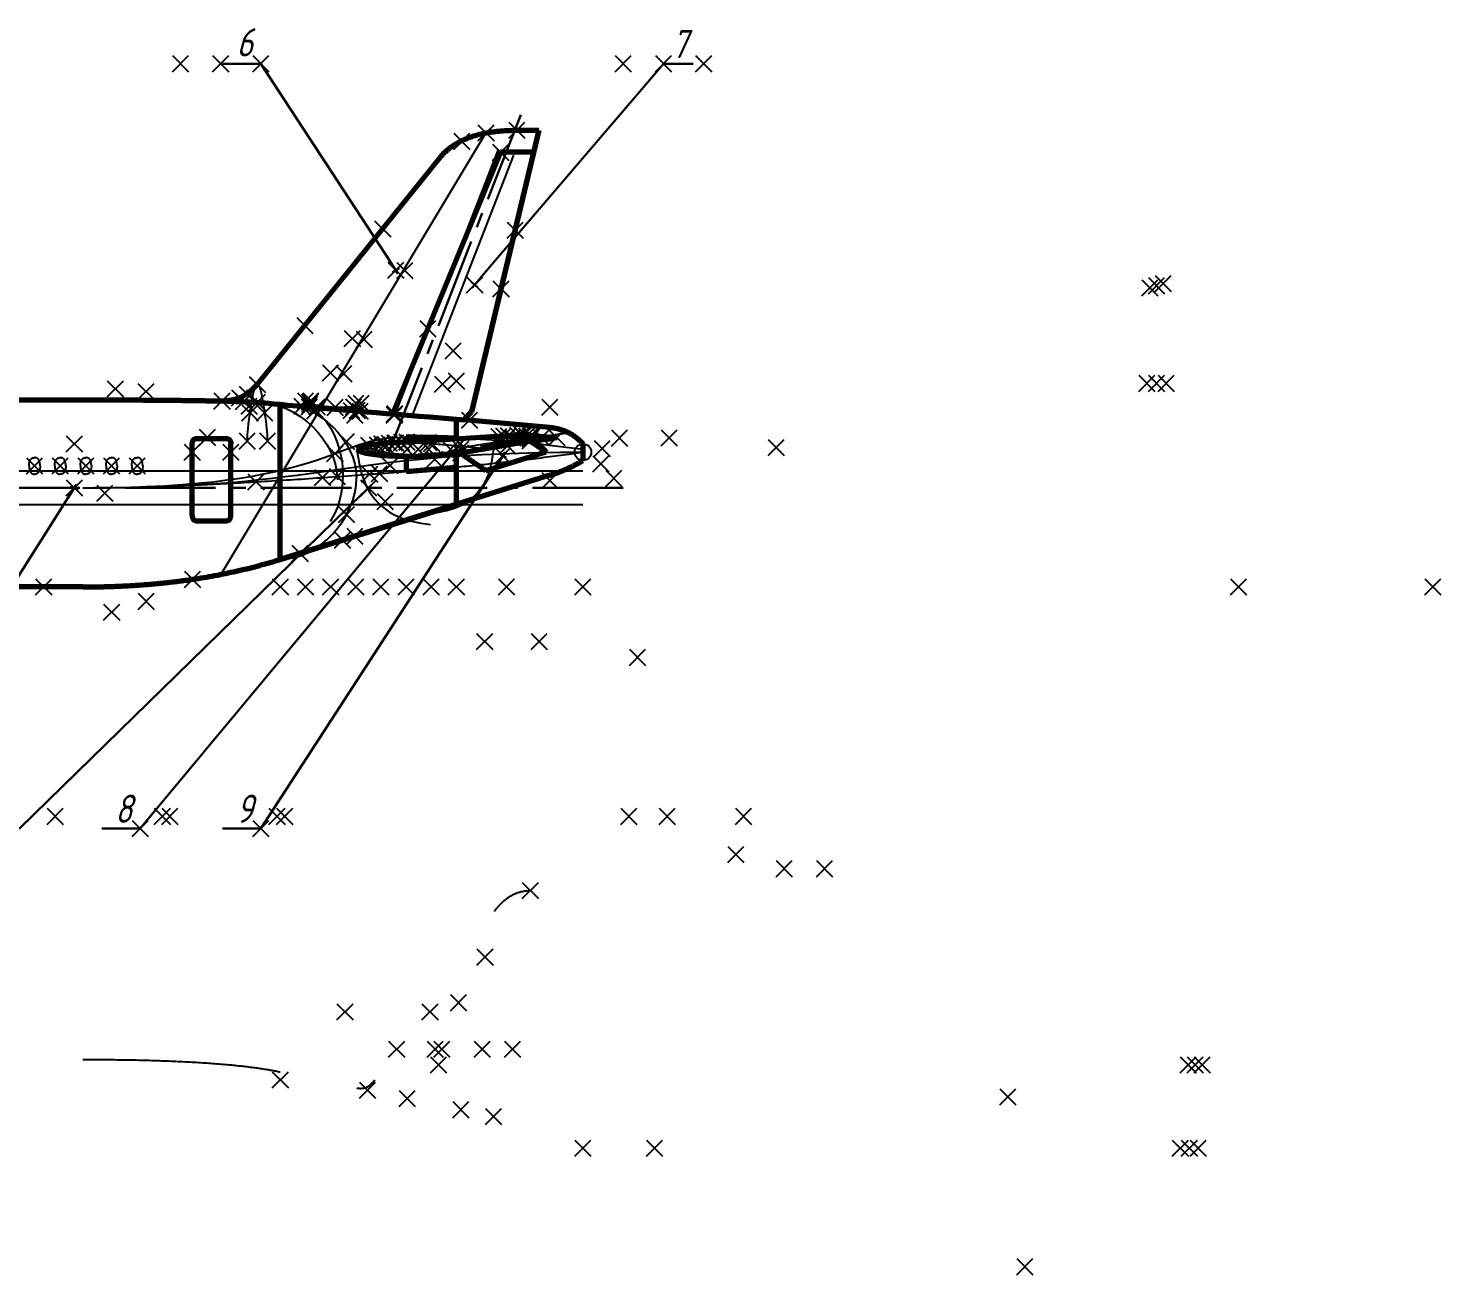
# Model space of a CAD drawing. Header units: inches. Extents: x -54 to 297, y -160 to 107.
# Drawn here: x 121.1 to 296.6, y -85.4 to 69.4 of the extents above; entities that cross this region are included whole.
import ezdxf
from ezdxf import colors
from ezdxf.entities.mleader import LeaderData, LeaderLine
from ezdxf.math import Vec2, Vec3

# ---------------------------------------------------------------- set-up
doc = ezdxf.new("R2010")
doc.units = ezdxf.units.IN
doc.header["$MEASUREMENT"] = 0
doc.header["$PDMODE"] = 3
doc.header["$PDSIZE"] = -1
doc.linetypes.add('CENTER2', pattern=[1.125, 0.75, -0.125, 0.125, -0.125])
for name, color, linetype, plot in [('__Layer1__', 1, 'Continuous', False), ('__Layer2__', 2, 'Continuous', False), ('__Layer3__', 3, 'Continuous', False), ('__Layer4__', 4, 'Continuous', False)]:
    doc.layers.add(name, color=color, linetype=linetype, plot=plot)
doc.layers.add('Layer4', color=4, linetype='Continuous', lineweight=30)
doc.layers.add('Layer5', color=6, linetype='Continuous', lineweight=70)
doc.styles.add('style1', font='gost.shx', dxfattribs={"oblique": 15, "height": 3.5})

# ---------------------------------------------------------------- blocks, each defined once
blk = doc.blocks.new('*U22')
at = {"layer": 'Layer4', "color": 0, "linetype": 'CENTER2', "ltscale": 15, "transparency": 16777216}
blk.add_line((100, 0), (-100, 0), dxfattribs=at)
blk = doc.blocks.new('108_121_120_119_117_116_113_75_45__33__26_1__22__18__Drawing1__201910110942\xa0— копия__201910111819\xa0— копия 11')
at = {"layer": 'Layer4'}
for p, q in [((-1.5, 0), (0.5, 0)), ((0, 0.5), (0, -0.5))]:
    blk.add_line(p, q, dxfattribs=at)
blk = doc.blocks.new('*U28')
at = {"layer": 'Layer4', "color": 0, "linetype": 'CENTER2', "ltscale": 15, "transparency": 16777216}
blk.add_line((-8.19, -20.96), (8.19, 20.96), dxfattribs=at)
blk = doc.blocks.new('*U29')
at = {"layer": 'Layer4', "color": 0, "linetype": 'CENTER2', "ltscale": 15, "transparency": 16777216}
blk.add_line((9.26, 1.44), (-9.26, -1.44), dxfattribs=at)

msp = doc.modelspace()

# ---------------------------------------------------------------- linework, layer by layer
at = {"layer": '__Layer1__'}
msp.add_line((168.18, 17.94), (169.5, 18.03), dxfattribs=at)
for points, degree in [([(161.92, 17.09), (161.92, 17.51), (165.05, 17.94), (168.18, 17.94)], 3), ([(179, 18.43), (179.95, 18.51), (181.24, 18.54)], 2), ([(122.57, 15.04), (122.57, 16.06), (121.88, 16.06)], 2), ([(125.76, 15.04), (125.76, 16.06), (125.07, 16.06)], 2), ([(127.87, 12.3), (158.94, 12.3), (158.94, 16.74), (190, 16.74)], 3), ([(128.94, 15.04), (128.94, 16.06), (128.26, 16.06)], 2), ([(132.13, 15.04), (132.13, 16.06), (131.45, 16.06)], 2), ([(135.32, 15.04), (135.32, 16.06), (134.64, 16.06)], 2), ([(163.04, 17.17), (163.04, 16.75), (166, 16.34), (168.96, 16.34)], 3), ([(121.2, 15.04), (121.2, 14.01), (121.88, 14.01)], 2), ([(124.39, 15.04), (124.39, 14.01), (125.07, 14.01)], 2), ([(127.58, 15.04), (127.58, 14.01), (128.26, 14.01)], 2), ([(130.77, 15.04), (130.77, 14.01), (131.45, 14.01)], 2), ([(133.96, 15.04), (133.96, 14.01), (134.64, 14.01)], 2), ([(152.41, 3.42), (157.14, 3.42), (161.87, 8.48), (161.87, 13.54)], 3)]:
    msp.add_open_spline(points, degree=degree, dxfattribs=at)
msp.add_spline([(161.92, 17.09), (163.04, 17.17), (164.16, 17.22)], degree=3, dxfattribs=at)
for p in [(177.96, 56.4), (181.57, 44.32), (167.88, 39.31), (262.08, 37.69), (179.82, 37.03), (260.41, 37.17), (261.25, 37.43), (162.82, 30.76), (160.29, 26.49), (174.28, 25.58), (131.92, 24.61), (135.72, 24.27), (149.55, 25.14), (260.06, 25.29), (261.25, 25.29), (262.45, 25.29), (145.17, 23.1), (147.36, 23.5), (156.05, 23), (156.16, 23), (185.9, 22.33), (181.24, 18.54), (182.51, 18.78), (183.47, 18.43), (183.68, 18.68), (184.84, 18.56), (194.55, 18.5), (200.7, 18.51), (141.47, 16.74), (146.26, 16.74), (159.2, 16.58), (163.39, 17.6), (164.98, 17.8), (166.58, 17.91), (174.82, 17.09), (174.82, 16.67), (183.47, 18.16), (192.4, 17.19), (214.01, 17.33), (121.88, 15.04), (125.07, 15.04), (128.26, 15.04), (131.45, 15.04), (134.64, 15.04), (180.06, 16.31), (192.22, 15.3), (149.39, 13.06), (157.66, 13.59), (159.48, 13.71), (163.51, 14.01), (164.74, 14.1), (185.9, 13.21), (193.85, 13.49), (130.62, 11.64), (161.67, 6.31), (160.14, 5.83), (154.85, 4.18), (141.5, 0.95), (123.02, 0), (180.5, 0), (190, 0), (295.56, 0), (135.75, -1.79), (131.46, -3.13), (135, -30), (150, -30), (215, -35), (220, -35), (160.44, -52.78), (171, -52.78), (166.86, -57.42), (171.65, -57.42), (172.48, -57.42), (177.47, -57.42), (181.24, -57.42), (172.07, -59.36), (265.19, -59.36), (266.05, -59.36), (266.91, -59.36), (163.24, -62.52), (168.18, -63.55), (242.78, -63.33), (174.82, -64.94), (178.9, -65.79), (264.21, -69.71), (265.32, -69.71), (266.43, -69.71), (244.89, -84.44)]:
    msp.add_point(p, dxfattribs=at)
at = {"layer": '__Layer2__'}
for p, q in [((177.94, 56.39), (145.03, 1.56)), ((152.41, 22.79), (174.28, 20.85))]:
    msp.add_line(p, q, dxfattribs=at)
for points in [[(148.29, 18.13), (148.65, 21.63), (149.55, 25.14), (150.46, 21.63), (150.82, 18.13)], [(161.92, 17.09), (163.15, 12.41), (166.5, 8.99), (171.07, 7.74)], [(178.9, 17.09), (177.85, 13.09), (174.98, 10.16), (171.07, 9.09)]]:
    msp.add_spline(points, degree=3, dxfattribs=at)
for points, degree in [([(149.55, 22.96), (154.53, 22.96), (159.5, 18.13), (159.5, 13.31)], 3), ([(156.08, 22.46), (160.24, 19.83), (161.51, 12.65), (158.62, 8.12)], 3), ([(127.87, 12.3), (158.66, 12.3), (158.66, 18.63), (168.03, 18.63)], 3), ([(164.16, 17.22), (164.16, 17.63), (166.83, 18.03), (169.5, 18.03)], 3), ([(179, 18.43), (179, 18.23), (180.17, 18.03), (181.34, 18.03)], 3), ([(181.34, 18.83), (182.4, 18.9), (183.47, 18.77), (183.47, 18.57)], 3), ([(168.03, 14.35), (179.02, 15.21), (190, 16.74)], 2), ([(127.87, -58.7), (144.98, -58.7), (152.41, -60.25)], 2)]:
    msp.add_open_spline(points, degree=degree, dxfattribs=at)
for p in [(147.86, 23.03), (149.55, 22.93), (156.02, 22.36), (157, 22.38), (161.96, 21.94), (148.65, 21.63), (150.46, 21.63), (166.62, 21.53), (175.92, 20.71), (143.35, 18.58), (179.54, 18.67), (180.13, 18.76), (180.73, 18.82), (182.4, 18.9), (183.47, 18.77), (183.47, 18.57), (186.74, 18.57), (148.29, 18.13), (150.82, 18.13), (165.4, 17.71), (166.76, 17.89), (168.12, 18), (171.21, 17.82), (171.58, 15.85), (165.43, 10.61), (152.41, 0), (155.53, 0), (158.66, 0), (161.78, 0), (164.91, 0), (168.03, 0), (171.16, 0), (174.28, 0), (271.43, 0), (177.79, -6.79), (184.57, -6.79), (196.79, -8.74), (209, -33.25), (183.47, -37.72), (177.83, -45.97), (174.53, -51.65), (152.41, -61.22)]:
    msp.add_point(p, dxfattribs=at)
at = {"layer": '__Layer3__'}
for p, q in [((166.79, 21.75), (179.53, 54.36)), ((181.39, 53.63), (168.65, 21.02)), ((174.79, 17.31), (183.44, 18.65)), ((183.5, 18.21), (174.86, 16.87)), ((186.74, 18.57), (183.47, 18.57)), ((0, 14.41), (190, 14.41)), ((190, 10.19), (0, 10.19))]:
    msp.add_line(p, q, dxfattribs=at)
msp.add_circle((190, 16.74), 1.03, dxfattribs=at)
for points, degree in [([(152.41, 22.79), (157.14, 22.79), (161.87, 18.16), (161.87, 13.54)], 3), ([(168.03, 18.63), (179.02, 18.63), (190, 17.09)], 2), ([(179, 18.43), (179, 18.63), (180.17, 18.83), (181.34, 18.83)], 3), ([(127.87, 12.3), (141.87, 12.3), (168.03, 14.35)], 2)]:
    msp.add_open_spline(points, degree=degree, dxfattribs=at)
for p in [(140, 65), (145, 65), (150, 65), (195, 65), (200, 65), (205, 65), (174.96, 55.36), (179.78, 53.99), (165.13, 44.49), (166.75, 39.34), (176.55, 37.54), (155.47, 32.49), (161.35, 30.86), (173.89, 29.32), (158.65, 26.61), (148.31, 23.92), (172.55, 25.2), (181.89, 18.85), (182.44, 18.84), (182.99, 18.78), (126.82, 17.77), (160.64, 18.06), (164.43, 17.66), (165.93, 17.86), (167.45, 17.96), (168.18, 17.09), (174.76, 17.76), (180.64, 17.55), (126.82, 12.3), (163.35, 12.3), (160.64, 9.01), (124.45, -28.5), (137.75, -28.5), (138.7, -28.5), (152, -28.5), (152.95, -28.5), (190, -69.71), (198.88, -69.71)]:
    msp.add_point(p, dxfattribs=at)
at = {"layer": '__Layer4__'}
msp.add_spline([(161.5, 22.37), (159.22, 22.31), (156.08, 22.7)], degree=3, dxfattribs=at)
for points, degree in [([(163.04, 17.17), (163.04, 17.58), (166, 17.99), (168.96, 17.99)], 3), ([(168.18, 17.94), (170.86, 17.94), (178.9, 17.09)], 2), ([(181.24, 18.54), (182.25, 18.57), (183.47, 18.57)], 2), ([(181.34, 18.83), (182.5, 18.83), (186.01, 18.43)], 2), ([(121.2, 15.04), (121.2, 16.06), (121.88, 16.06)], 2), ([(124.39, 15.04), (124.39, 16.06), (125.07, 16.06)], 2), ([(127.58, 15.04), (127.58, 16.06), (128.26, 16.06)], 2), ([(130.77, 15.04), (130.77, 16.06), (131.45, 16.06)], 2), ([(133.96, 15.04), (133.96, 16.06), (134.64, 16.06)], 2), ([(164.16, 17.22), (164.16, 16.82), (166.83, 16.41), (169.5, 16.41)], 3), ([(122.57, 15.04), (122.57, 14.01), (121.88, 14.01)], 2), ([(125.76, 15.04), (125.76, 14.01), (125.07, 14.01)], 2), ([(128.94, 15.04), (128.94, 14.01), (128.26, 14.01)], 2), ([(132.13, 15.04), (132.13, 14.01), (131.45, 14.01)], 2), ([(135.32, 15.04), (135.32, 14.01), (134.64, 14.01)], 2), ([(179, -40.33), (180.86, -37.72), (183.47, -37.72)], 2), ([(161.92, -62.24), (163.24, -62.52), (164.16, -61.22)], 2)]:
    msp.add_open_spline(points, degree=degree, dxfattribs=at)
for p in [(181.8, 56.73), (170.73, 32.08), (148.53, 22.47), (155.09, 22.45), (155.53, 23.11), (155.98, 22.37), (156.08, 22.7), (156.2, 23.11), (156.7, 21.9), (159.22, 22.31), (161.23, 21.92), (161.5, 22.37), (161.78, 22.81), (162.34, 21.83), (162.45, 22.81), (161.66, 21.36), (166.55, 21.36), (182.5, 18.83), (169.52, 17.09), (170.86, 17.94), (170.86, 17.09), (173.54, 17.09), (166.03, 15.08), (195.7, -28.5), (200.45, -28.5), (209.95, -28.5)]:
    msp.add_point(p, dxfattribs=at)
at = {"layer": 'Layer5'}
for p, q in [((184.53, 56.73), (176.17, 21.74)), ((181.8, 56.73), (184.53, 56.73)), ((149.55, 25.14), (172.23, 53.31)), ((179.78, 53.99), (166.35, 21.5)), ((183.88, 53.99), (179.78, 53.99)), ((35.54, 23.24), (127.87, 23.24)), ((152.41, 3.42), (152.41, 22.69)), ((176.17, 21.74), (175.19, 20.77)), ((174.28, 18.5), (174.28, 20.85)), ((185.9, 19.82), (175.19, 20.77)), ((141.47, 8.88), (141.47, 17.77)), ((142.16, 18.45), (145.58, 18.45)), ((146.26, 8.88), (146.26, 17.77)), ((167.67, 17.97), (180.53, 18.8)), ((168.03, 18.63), (168.03, 17.99)), ((174.28, 18.5), (174.28, 18.4)), ((174.82, 16.67), (183.47, 18.16)), ((186.01, 18.43), (186.74, 18.57)), ((190, 17.77), (190, 15.72)), ((168.03, 16.23), (168.03, 14.35)), ((174.28, 14.9), (174.28, 16.62)), ((177.95, 14.47), (185.41, 16.8)), ((174.28, 10.25), (174.28, 14.9)), ((185.9, 13.88), (152.41, 3.42)), ((152.41, 3.42), (174.28, 10.25)), ((142.16, 8.2), (145.58, 8.2)), ((127.87, 0), (106.52, 0))]:
    msp.add_line(p, q, dxfattribs=at)
for points, degree in [([(172.23, 53.31), (174.98, 56.73), (181.8, 56.73)], 2), ([(127.87, 23.24), (138.79, 23.24), (145.17, 23.1)], 2), ([(127.87, 23.24), (138.79, 23.24), (145.17, 23.1)], 2), ([(185.9, 19.82), (188.35, 19.6), (190, 17.77)], 2), ([(141.47, 17.77), (141.47, 18.45), (142.16, 18.45)], 2), ([(145.58, 18.45), (146.26, 18.45), (146.26, 17.77)], 2), ([(168.03, 18.63), (171.16, 18.63), (174.28, 18.5)], 2), ([(186.74, 18.57), (186.57, 18.57), (186.23, 18.56), (185.49, 18.59), (184.62, 18.68), (183.91, 18.75), (183.92, 18.75), (182.93, 18.83), (182.96, 18.81), (181.93, 18.86), (181.8, 18.85), (181.7, 18.85)], 3), ([(183.3, 18.23), (184.17, 17.62), (185.41, 16.8)], 2), ([(183.47, 18.16), (184.53, 18.26), (186.01, 18.43)], 2), ([(184.05, 18.22), (184.66, 17.6), (185.41, 16.8)], 2), ([(161.92, 17.09), (161.92, 16.66), (165.05, 16.23), (168.18, 16.23)], 3), ([(168.18, 16.23), (170.11, 16.23), (174.82, 16.67)], 2), ([(174.71, 16.66), (176.17, 15.66), (177.95, 14.47)], 2), ([(168.03, 14.35), (171.16, 14.6), (174.28, 14.9)], 2), ([(185.9, 13.88), (188.14, 14.58), (190, 15.72)], 2), ([(141.47, 8.88), (141.47, 8.2), (142.16, 8.2)], 2), ([(145.58, 8.2), (146.26, 8.2), (146.26, 8.88)], 2), ([(127.87, 0), (141.47, 0), (152.41, 3.42)], 2)]:
    msp.add_open_spline(points, degree=degree, dxfattribs=at)
for points in [[(145.17, 23.1), (147.36, 23.5), (149.55, 25.14)], [(167.67, 17.97), (167.4, 17.96), (167.13, 17.94), (166.86, 17.93), (166.58, 17.91), (166.31, 17.9), (166.05, 17.88), (164.98, 17.8), (163.92, 17.68), (162.87, 17.5), (161.92, 17.09)], [(180.53, 18.8), (180.94, 18.83), (181.3, 18.84), (181.7, 18.85)]]:
    msp.add_spline(points, degree=3, dxfattribs=at)
msp.add_open_spline([(145.17, 23.1), (146.75, 23.05), (149.89, 22.96), (152.55, 22.63), (167.65, 21.39), (175.19, 20.77)], degree=3, knots=[0, 0, 0, 0, 1, 2, 2.968708, 2.968708, 2.968708, 2.968708], dxfattribs=at)

# ---------------------------------------------------------------- block references
at = {"layer": 'Layer4', "linetype": 'CENTER2', "ltscale": 15}
for name, p in [('*U28', (174.09, 37.69)), ('*U29', (179.15, 17.76)), ('*U22', (95, 12.3))]:
    msp.add_blockref(name, p, dxfattribs=at)

# ---------------------------------------------------------------- leaders
at = {"layer": 'Layer4'}
ml = msp.add_multileader_mtext('Standard', dxfattribs=at)
ml.set_content(' 6', color=256, style='style1')
ml.set_leader_properties(color=256, linetype='ByLayer', lineweight=-1)
ml.set_arrow_properties(name='108_121_120_119_117_116_113_75_45__33__26_1__22__18__Drawing1__201910110942\xa0— копия__201910111819\xa0— копия 11')
ml.build(insert=Vec2(0, 0))
ml.multileader.update_dxf_attribs({"has_dogleg": 0, "text_left_attachment_type": 5, "text_right_attachment_type": 5, "dogleg_length": 0, "arrow_head_size": 1})
ctx = ml.context
ctx.base_point, ctx.char_height, ctx.arrow_head_size, ctx.landing_gap_size, ctx.plane_origin = Vec3(143.91, 65), 3.5, 1, 1, Vec3(166.75, 39.34)
ctx.left_attachment, ctx.right_attachment, ctx.text_align_type = 5, 5, 2
notes = []
notes.append((ctx, [(0, (1, 1, 0), (150, 65), (-1, 0), 0, [(0, [(166.75, 39.34)], 0, [])])]))
ctx.mtext.insert, ctx.mtext.alignment, ctx.mtext.flow_direction = Vec3(149, 69.4), 3, 5
ml = msp.add_multileader_mtext('Standard', dxfattribs=at)
ml.set_content('7', color=256, style='style1')
ml.set_leader_properties(color=256, linetype='ByLayer', lineweight=-1)
ml.set_arrow_properties(name='108_121_120_119_117_116_113_75_45__33__26_1__22__18__Drawing1__201910110942\xa0— копия__201910111819\xa0— копия 11')
ml.build(insert=Vec2(0, 0))
ml.multileader.update_dxf_attribs({"has_dogleg": 0, "text_left_attachment_type": 5, "text_right_attachment_type": 5, "dogleg_length": 0, "arrow_head_size": 1})
ctx = ml.context
ctx.base_point, ctx.char_height, ctx.arrow_head_size, ctx.landing_gap_size, ctx.plane_origin = Vec3(200, 65), 3.5, 1, 1, Vec3(176.55, 37.54)
ctx.left_attachment, ctx.right_attachment = 5, 5
notes.append((ctx, [(0, (1, 1, 0), (200, 65), (1, 0), 0, [(0, [(176.55, 37.54)], 0, [])])]))
ctx.mtext.insert, ctx.mtext.flow_direction = Vec3(201, 69.2), 5
ml = msp.add_multileader_mtext('Standard', dxfattribs=at)
ml.set_content(' 8', color=256, style='style1')
ml.set_leader_properties(color=256, linetype='ByLayer', lineweight=-1)
ml.set_arrow_properties(name='108_121_120_119_117_116_113_75_45__33__26_1__22__18__Drawing1__201910110942\xa0— копия__201910111819\xa0— копия 11')
ml.build(insert=Vec2(0, 0))
ml.multileader.update_dxf_attribs({"has_dogleg": 0, "text_left_attachment_type": 5, "text_right_attachment_type": 5, "dogleg_length": 0, "arrow_head_size": 1})
ctx = ml.context
ctx.base_point, ctx.char_height, ctx.arrow_head_size, ctx.landing_gap_size, ctx.plane_origin = Vec3(128.56, -30), 3.5, 1, 1, Vec3(174.76, 17.76)
ctx.left_attachment, ctx.right_attachment, ctx.text_align_type = 5, 5, 2
notes.append((ctx, [(0, (1, 1, 0), (135, -30), (-1, 0), 0, [(0, [(174.76, 17.76)], 0, [])])]))
ctx.mtext.insert, ctx.mtext.alignment, ctx.mtext.flow_direction = Vec3(134, -25.8), 3, 5
ml = msp.add_multileader_mtext('Standard', dxfattribs=at)
ml.set_content(' 9', color=256, style='style1')
ml.set_leader_properties(color=256, linetype='ByLayer', lineweight=-1)
ml.set_arrow_properties(name='108_121_120_119_117_116_113_75_45__33__26_1__22__18__Drawing1__201910110942\xa0— копия__201910111819\xa0— копия 11')
ml.build(insert=Vec2(0, 0))
ml.multileader.update_dxf_attribs({"has_dogleg": 0, "text_left_attachment_type": 5, "text_right_attachment_type": 5, "dogleg_length": 0, "arrow_head_size": 1})
ctx = ml.context
ctx.base_point, ctx.char_height, ctx.arrow_head_size, ctx.landing_gap_size, ctx.plane_origin = Vec3(143.56, -30), 3.5, 1, 1, Vec3(180.06, 16.31)
ctx.left_attachment, ctx.right_attachment, ctx.text_align_type = 5, 5, 2
notes.append((ctx, [(0, (1, 1, 0), (150, -30), (-1, 0), 0, [(0, [(180.06, 16.31)], 0, [])])]))
ctx.mtext.insert, ctx.mtext.alignment, ctx.mtext.flow_direction = Vec3(149, -25.8), 3, 5
ml = msp.add_multileader_mtext('Standard', dxfattribs=at)
ml.set_content(' 12', color=256, style='style1')
ml.set_leader_properties(color=256, linetype='ByLayer', lineweight=-1)
ml.set_arrow_properties(name='108_121_120_119_117_116_113_75_45__33__26_1__22__18__Drawing1__201910110942\xa0— копия__201910111819\xa0— копия 11')
ml.build(insert=Vec2(0, 0))
ml.multileader.update_dxf_attribs({"has_dogleg": 0, "text_left_attachment_type": 5, "text_right_attachment_type": 5, "dogleg_length": 0, "arrow_head_size": 1})
ctx = ml.context
ctx.base_point, ctx.char_height, ctx.arrow_head_size, ctx.landing_gap_size, ctx.plane_origin = Vec3(91.59, -30), 3.5, 1, 1, Vec3(126.82, 12.3)
ctx.left_attachment, ctx.right_attachment, ctx.text_align_type = 5, 5, 2
notes.append((ctx, [(0, (1, 1, 0), (100, -30), (-1, 0), 0, [(0, [(126.82, 12.3)], 0, [])])]))
ctx.mtext.insert, ctx.mtext.alignment, ctx.mtext.flow_direction = Vec3(99, -25.53), 3, 5
ml = msp.add_multileader_mtext('Standard', dxfattribs=at)
ml.set_content(' 10', color=256, style='style1')
ml.set_leader_properties(color=256, linetype='ByLayer', lineweight=-1)
ml.set_arrow_properties(name='108_121_120_119_117_116_113_75_45__33__26_1__22__18__Drawing1__201910110942\xa0— копия__201910111819\xa0— копия 11')
ml.build(insert=Vec2(0, 0))
ml.multileader.update_dxf_attribs({"has_dogleg": 0, "text_left_attachment_type": 5, "text_right_attachment_type": 5, "dogleg_length": 0, "arrow_head_size": 1})
ctx = ml.context
ctx.base_point, ctx.char_height, ctx.arrow_head_size, ctx.landing_gap_size, ctx.plane_origin = Vec3(111.72, -30), 3.5, 1, 1, Vec3(163.35, 12.3)
ctx.left_attachment, ctx.right_attachment, ctx.text_align_type = 5, 5, 2
notes.append((ctx, [(0, (1, 1, 0), (120, -30), (-1, 0), 0, [(0, [(163.35, 12.3)], 0, [])])]))
ctx.mtext.insert, ctx.mtext.alignment, ctx.mtext.flow_direction = Vec3(119, -25.8), 3, 5
for ctx, leaders in notes:
    for number, flags, end, landing, length, lines in leaders:
        leader = LeaderData()
        leader.index, (leader.has_last_leader_line, leader.has_dogleg_vector, leader.attachment_direction) = number, flags
        leader.last_leader_point, leader.dogleg_vector, leader.dogleg_length = Vec3(end), Vec3(landing), length
        for number, points, colour, breaks in lines:
            line = LeaderLine()
            line.index, line.vertices, line.color, line.breaks = number, Vec3.list(points), colors.encode_raw_color(colour), breaks
            leader.lines.append(line)
        ctx.leaders.append(leader)

doc.saveas('drawing.dxf')
